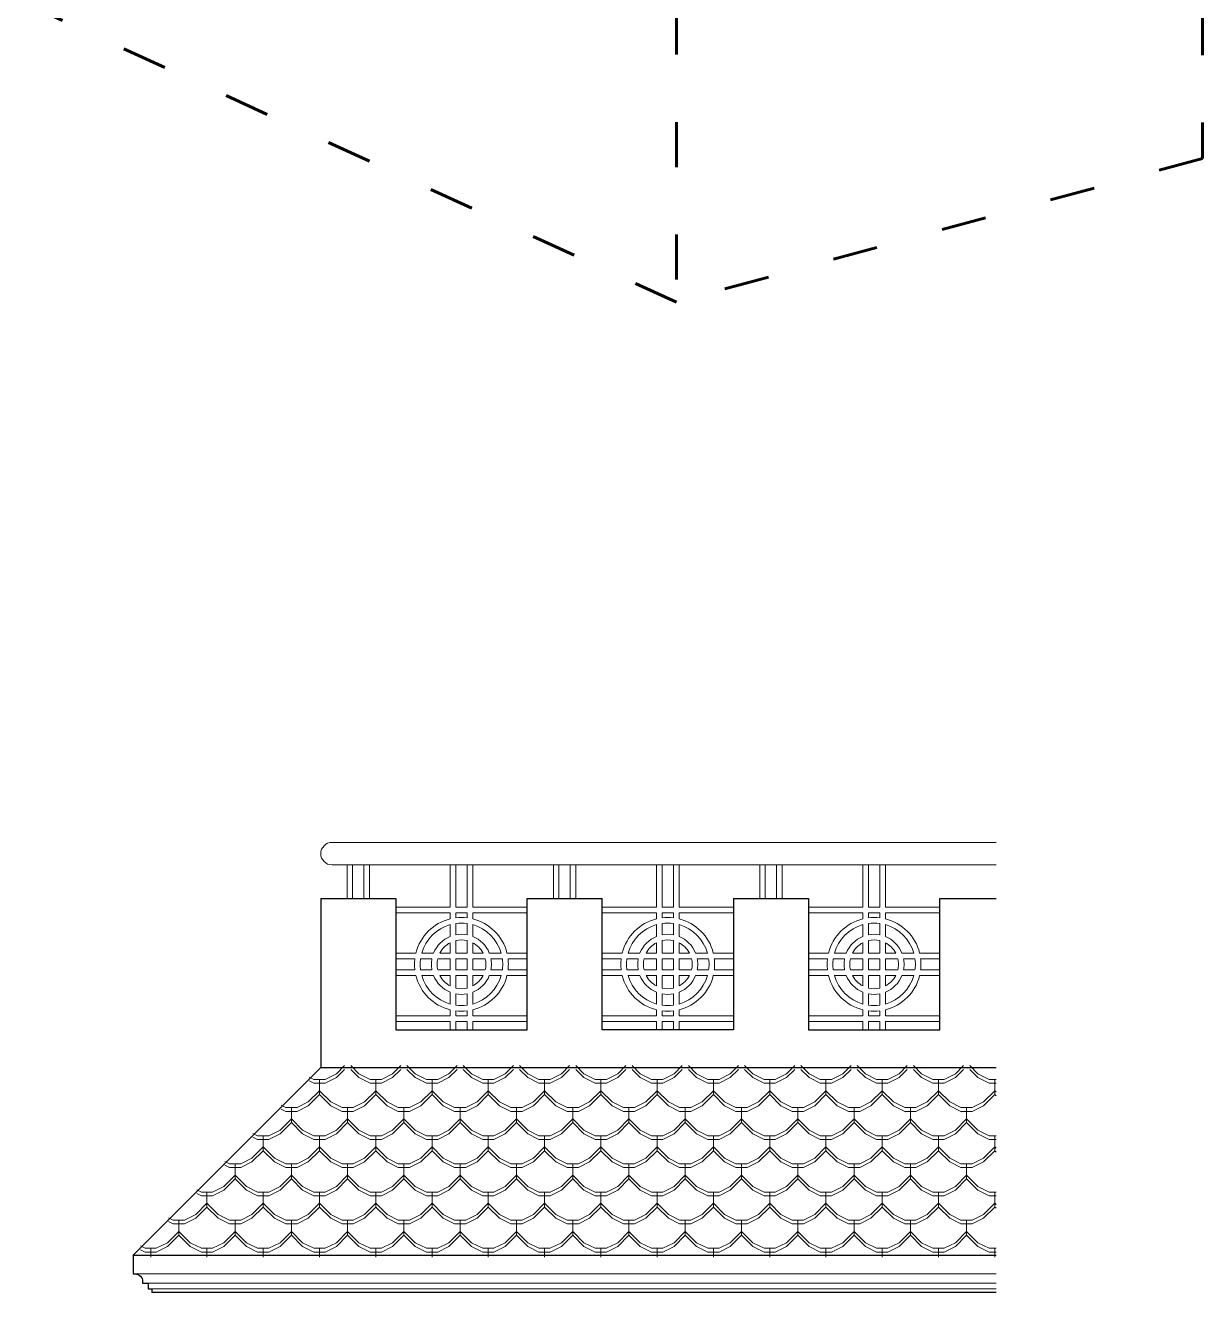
# Model space of a CAD drawing. Header units: millimetres. Extents: x -37049 to 129367, y 25385 to 90033.
# Drawn here: x 57353 to 60492, y 53670 to 57047 of the extents above; entities that cross this region are included whole.
import ezdxf

# ---------------------------------------------------------------- set-up
doc = ezdxf.new("R2010")
doc.units = ezdxf.units.MM
doc.header["$MEASUREMENT"] = 0
doc.linetypes.add('ACAD_ISO03W100', pattern=[30, 12, -18])
for name, color, linetype, lineweight in [('NKHUAT1', 54, 'ACAD_ISO03W100', 15), ('NMANH3', 25, 'Continuous', 9), ('NNGOI', 20, 'Continuous', 9), ('NTHAY1', 61, 'Continuous', 25), ('NTHEP', 7, 'Continuous', 20)]:
    doc.layers.add(name, color=color, linetype=linetype, lineweight=lineweight)

msp = doc.modelspace()

# ---------------------------------------------------------------- hatches: boundary and pattern name
at = {"layer": 'NNGOI', "ltscale": 10000}
h = msp.add_hatch(dxfattribs=at)
h.set_pattern_fill('SCALLOP2', color=256, scale=150, style=0, pattern_type=2)
h.set_pattern_definition([(360, (-1522127.55, -1139762), (75, 75), [30, -120]), (90, (-1522037.55, -1139717), (-75, 75), [30, -120]), (45, (-1522067.55, -1139747), (4e-12, 150), [42.4263, -63.6396, 42.42645, -63.6396843]), (135, (-1522007.55, -1139747), (-150, 4e-12), [42.4263, -63.6396, 42.42645, -63.6396843]), (26.5650512, (-1522097.55, -1139762), (150, 1e-07), [33.54, -301.870197]), (26.5650512, (-1522022.55, -1139687), (150, 1e-07), [33.54, -301.870197]), (333.4349488, (-1522007.55, -1139747), (150, -1e-07), [33.54, -301.870197]), (333.4349488, (-1522082.55, -1139672), (150, -1e-07), [33.54, -301.870197])])
h.paths.add_polyline_path([(59940.9, 54274.9), (58140.9, 54274.9), (57640.9, 53774.9), (59940.9, 53774.9)])
h = msp.add_hatch(dxfattribs=at)
h.set_pattern_fill('SCALLOP2', color=256, scale=150, style=0, pattern_type=2)
h.set_pattern_definition([(360, (-1522127.55, -1139772), (75, 75), [30, -120]), (90, (-1522037.55, -1139727), (-75, 75), [30, -120]), (45, (-1522067.55, -1139757), (4e-12, 150), [42.4263, -63.6396, 42.42645, -63.6396843]), (135, (-1522007.55, -1139757), (-150, 4e-12), [42.4263, -63.6396, 42.42645, -63.6396843]), (26.5650512, (-1522097.55, -1139772), (150, 1e-07), [33.54, -301.870197]), (26.5650512, (-1522022.55, -1139697), (150, 1e-07), [33.54, -301.870197]), (333.4349488, (-1522007.55, -1139757), (150, -1e-07), [33.54, -301.870197]), (333.4349488, (-1522082.55, -1139682), (150, -1e-07), [33.54, -301.870197])])
h.paths.add_polyline_path([(59940.9, 54264.9), (58140.9, 54264.9), (57640.9, 53764.9), (59940.9, 53764.9)])

# ---------------------------------------------------------------- linework, layer by layer
at = {"layer": 'NKHUAT1', "color": 5, "lineweight": 60, "ltscale": 10}
for p, q in [((59088.8, 57989.6), (59088.8, 56309.7)), ((59088.8, 56309.7), (56258.8, 57607.7)), ((60491.7, 57088.2), (60491.7, 56692.6)), ((60491.7, 56692.6), (59088.8, 56309.7))]:
    msp.add_line(p, q, dxfattribs=at)
at = {"layer": 'NMANH3', "ltscale": 0.75}
for p, q in [((57645.9, 53719.9), (59940.9, 53719.9)), ((57680.9, 53694.9), (59940.9, 53694.9)), ((57690.9, 53679.9), (59940.9, 53679.9))]:
    msp.add_line(p, q, dxfattribs=at)
at = {"layer": 'NTHAY1', "lineweight": 30, "ltscale": 0.75}
for p, q in [((58140.9, 54719.9), (58140.9, 54269.9)), ((58140.9, 54719.9), (58340.9, 54719.9)), ((58690.9, 54719.9), (58890.9, 54719.9)), ((59240.9, 54719.9), (59440.9, 54719.9)), ((59790.9, 54719.9), (59940.9, 54719.9)), ((57640.9, 53769.9), (58140.9, 54269.9)), ((58140.9, 54269.9), (59940.9, 54269.9)), ((57640.9, 53769.9), (59940.9, 53769.9)), ((59940.9, 53669.9), (57690.9, 53669.9))]:
    msp.add_line(p, q, dxfattribs=at)
for points in [[(58340.9, 54719.9), (58340.9, 54369.9), (58690.9, 54369.9), (58690.9, 54719.9)], [(59240.9, 54719.9), (59240.9, 54369.9), (58890.9, 54369.9), (58890.9, 54719.9)], [(59440.9, 54719.9), (59440.9, 54369.9), (59790.9, 54369.9), (59790.9, 54719.9)]]:
    msp.add_lwpolyline(points, dxfattribs=at)
msp.add_lwpolyline([(57640.9, 53769.9), (57640.9, 53719.9), (57645.9, 53719.9, -0.414214), (57665.9, 53699.9), (57665.9, 53694.9), (57680.9, 53694.9), (57680.9, 53679.9), (57690.9, 53679.9), (57690.9, 53679.9), (57690.9, 53669.9)], format="xyb", dxfattribs=at)
at = {"layer": 'NTHEP', "lineweight": 15}
for p, q in [((59515.8, 54869.9), (58170.9, 54869.9)), ((58465.8, 54869.9), (59940.9, 54869.9)), ((59515.8, 54809.9), (58170.9, 54809.9)), ((58465.8, 54809.9), (59940.9, 54809.9))]:
    msp.add_line(p, q, dxfattribs=at)
for points in [[(58210.9, 54809.9), (58210.9, 54809.9), (58210.9, 54719.9)], [(58270.9, 54809.9), (58270.9, 54719.9)], [(58500.9, 54809.9), (58485.9, 54809.9), (58485.9, 54697.4), (58340.9, 54697.4)], [(58530.9, 54809.9), (58530.9, 54697.4), (58500.9, 54697.4), (58500.9, 54809.9)], [(58545.9, 54809.9), (58545.9, 54697.4), (58690.9, 54697.4)], [(58760.9, 54809.9), (58760.9, 54719.9)], [(58820.9, 54809.9), (58820.9, 54809.9), (58820.9, 54719.9)], [(59035.9, 54809.9), (59035.9, 54697.4), (58890.9, 54697.4)], [(59050.9, 54809.9), (59050.9, 54697.4), (59080.9, 54697.4), (59080.9, 54809.9)], [(59080.9, 54809.9), (59095.9, 54809.9), (59095.9, 54697.4), (59240.9, 54697.4)], [(59310.9, 54809.9), (59310.9, 54719.9)], [(59370.9, 54809.9), (59370.9, 54809.9), (59370.9, 54719.9)], [(59600.9, 54809.9), (59585.9, 54809.9), (59585.9, 54697.4), (59440.9, 54697.4)], [(59630.9, 54809.9), (59630.9, 54697.4), (59600.9, 54697.4), (59600.9, 54809.9)], [(59645.9, 54809.9), (59645.9, 54697.4), (59790.9, 54697.4)]]:
    msp.add_lwpolyline(points, dxfattribs=at)
at = {"layer": 'NTHEP', "ltscale": 10000}
for points in [[(58255.9, 54809.9), (58225.9, 54809.9), (58225.9, 54719.9), (58255.9, 54719.9)], [(58775.9, 54809.9), (58805.9, 54809.9), (58805.9, 54719.9), (58775.9, 54719.9)], [(59325.9, 54809.9), (59355.9, 54809.9), (59355.9, 54719.9), (59325.9, 54719.9)], [(58530.9, 54559.9), (58500.9, 54559.9), (58500.9, 54529.9), (58530.9, 54529.9)], [(59050.9, 54559.9), (59080.9, 54559.9), (59080.9, 54529.9), (59050.9, 54529.9)], [(59630.9, 54559.9), (59600.9, 54559.9), (59600.9, 54529.9), (59630.9, 54529.9)]]:
    msp.add_lwpolyline(points, close=True, dxfattribs=at)
for points in [[(58340.9, 54574.9), (58394.6, 54574.9, -0.278391), (58485.9, 54666.2), (58485.9, 54682.4), (58340.9, 54682.4)], [(58690.9, 54574.9), (58637.3, 54574.9, 0.278391), (58545.9, 54666.2), (58545.9, 54682.4), (58690.9, 54682.4)], [(58890.9, 54574.9), (58944.6, 54574.9, -0.278391), (59035.9, 54666.2), (59035.9, 54682.4), (58890.9, 54682.4)], [(59240.9, 54574.9), (59187.3, 54574.9, 0.278391), (59095.9, 54666.2), (59095.9, 54682.4), (59240.9, 54682.4)], [(59440.9, 54574.9), (59494.6, 54574.9, -0.278391), (59585.9, 54666.2), (59585.9, 54682.4), (59440.9, 54682.4)], [(59790.9, 54574.9), (59737.3, 54574.9, 0.278391), (59645.9, 54666.2), (59645.9, 54682.4), (59790.9, 54682.4)], [(58340.9, 54529.9), (58391.8, 54529.9, -0.030082), (58390.9, 54544.9, -0.030082), (58391.8, 54559.9), (58340.9, 54559.9)], [(58690.9, 54529.9), (58640, 54529.9, 0.030082), (58640.9, 54544.9, 0.030082), (58640, 54559.9), (58690.9, 54559.9)], [(58890.9, 54529.9), (58941.8, 54529.9, -0.030082), (58940.9, 54544.9, -0.030082), (58941.8, 54559.9), (58890.9, 54559.9)], [(59240.9, 54529.9), (59190, 54529.9, 0.030082), (59190.9, 54544.9, 0.030082), (59190, 54559.9), (59240.9, 54559.9)], [(59440.9, 54529.9), (59491.8, 54529.9, -0.030082), (59490.9, 54544.9, -0.030082), (59491.8, 54559.9), (59440.9, 54559.9)], [(59790.9, 54529.9), (59740, 54529.9, 0.030082), (59740.9, 54544.9, 0.030082), (59740, 54559.9), (59790.9, 54559.9)], [(58340.9, 54407.4), (58485.9, 54407.4), (58485.9, 54423.5, -0.278391), (58394.6, 54514.9), (58340.9, 54514.9)], [(58690.9, 54407.4), (58545.9, 54407.4), (58545.9, 54423.5, 0.278391), (58637.3, 54514.9), (58690.9, 54514.9)], [(58890.9, 54407.4), (59035.9, 54407.4), (59035.9, 54423.5, -0.278391), (58944.6, 54514.9), (58890.9, 54514.9)], [(59240.9, 54407.4), (59095.9, 54407.4), (59095.9, 54423.5, 0.278391), (59187.3, 54514.9), (59240.9, 54514.9)], [(59440.9, 54407.4), (59585.9, 54407.4), (59585.9, 54423.5, -0.278391), (59494.6, 54514.9), (59440.9, 54514.9)], [(59790.9, 54407.4), (59645.9, 54407.4), (59645.9, 54423.5, 0.278391), (59737.3, 54514.9), (59790.9, 54514.9)]]:
    msp.add_lwpolyline(points, format="xyb", dxfattribs=at)
for points in [[(58530.9, 54682.4), (58500.9, 54682.4), (58500.9, 54669, -0.060218), (58530.9, 54669)], [(59050.9, 54682.4), (59080.9, 54682.4), (59080.9, 54669, 0.060218), (59050.9, 54669)], [(59630.9, 54682.4), (59600.9, 54682.4), (59600.9, 54669, -0.060218), (59630.9, 54669)], [(58485.9, 54650.7, 0.260232), (58410.1, 54574.9), (58441.7, 54574.9, -0.203231), (58485.9, 54619)], [(58530.9, 54653.9, 0.068502), (58500.9, 54653.9), (58500.9, 54623.5, -0.094589), (58530.9, 54623.5)], [(58545.9, 54650.7, -0.260232), (58621.7, 54574.9), (58590.1, 54574.9, 0.203231), (58545.9, 54619)], [(59035.9, 54650.7, 0.260232), (58960.1, 54574.9), (58991.7, 54574.9, -0.203231), (59035.9, 54619)], [(59050.9, 54653.9, -0.068502), (59080.9, 54653.9), (59080.9, 54623.5, 0.094589), (59050.9, 54623.5)], [(59095.9, 54650.7, -0.260232), (59171.7, 54574.9), (59140.1, 54574.9, 0.203231), (59095.9, 54619)], [(59585.9, 54650.7, 0.260232), (59510.1, 54574.9), (59541.7, 54574.9, -0.203231), (59585.9, 54619)], [(59630.9, 54653.9, 0.068502), (59600.9, 54653.9), (59600.9, 54623.5, -0.094589), (59630.9, 54623.5)], [(59645.9, 54650.7, -0.260232), (59721.7, 54574.9), (59690.1, 54574.9, 0.203231), (59645.9, 54619)], [(58485.9, 54602.5, 0.154036), (58458.2, 54574.9), (58485.9, 54574.9)], [(58530.9, 54608.1, 0.116963), (58500.9, 54608.1), (58500.9, 54574.9), (58530.9, 54574.9)], [(58545.9, 54602.5, -0.154036), (58573.6, 54574.9), (58545.9, 54574.9)], [(59035.9, 54602.5, 0.154036), (59008.2, 54574.9), (59035.9, 54574.9)], [(59050.9, 54608.1, -0.116963), (59080.9, 54608.1), (59080.9, 54574.9), (59050.9, 54574.9)], [(59095.9, 54602.5, -0.154036), (59123.6, 54574.9), (59095.9, 54574.9)], [(59585.9, 54602.5, 0.154036), (59558.2, 54574.9), (59585.9, 54574.9)], [(59630.9, 54608.1, 0.116963), (59600.9, 54608.1), (59600.9, 54574.9), (59630.9, 54574.9)], [(59645.9, 54602.5, -0.154036), (59673.6, 54574.9), (59645.9, 54574.9)], [(58437.3, 54559.9), (58406.9, 54559.9, 0.034211), (58405.9, 54544.9, 0.034211), (58406.9, 54529.9), (58437.3, 54529.9, -0.047189), (58435.9, 54544.9, -0.047189)], [(58485.9, 54559.9), (58452.7, 54559.9, 0.058283), (58450.9, 54544.9, 0.058283), (58452.7, 54529.9), (58485.9, 54529.9)], [(58545.9, 54559.9), (58579.2, 54559.9, -0.058283), (58580.9, 54544.9, -0.058283), (58579.2, 54529.9), (58545.9, 54529.9)], [(58594.5, 54559.9), (58624.9, 54559.9, -0.034211), (58625.9, 54544.9, -0.034211), (58624.9, 54529.9), (58594.5, 54529.9, 0.047189), (58595.9, 54544.9, 0.047189)], [(58987.3, 54559.9), (58956.9, 54559.9, 0.034211), (58955.9, 54544.9, 0.034211), (58956.9, 54529.9), (58987.3, 54529.9, -0.047189), (58985.9, 54544.9, -0.047189)], [(59035.9, 54559.9), (59002.7, 54559.9, 0.058283), (59000.9, 54544.9, 0.058283), (59002.7, 54529.9), (59035.9, 54529.9)], [(59095.9, 54559.9), (59129.2, 54559.9, -0.058283), (59130.9, 54544.9, -0.058283), (59129.2, 54529.9), (59095.9, 54529.9)], [(59144.5, 54559.9), (59174.9, 54559.9, -0.034211), (59175.9, 54544.9, -0.034211), (59174.9, 54529.9), (59144.5, 54529.9, 0.047189), (59145.9, 54544.9, 0.047189)], [(59537.3, 54559.9), (59506.9, 54559.9, 0.034211), (59505.9, 54544.9, 0.034211), (59506.9, 54529.9), (59537.3, 54529.9, -0.047189), (59535.9, 54544.9, -0.047189)], [(59585.9, 54559.9), (59552.7, 54559.9, 0.058283), (59550.9, 54544.9, 0.058283), (59552.7, 54529.9), (59585.9, 54529.9)], [(59645.9, 54559.9), (59679.2, 54559.9, -0.058283), (59680.9, 54544.9, -0.058283), (59679.2, 54529.9), (59645.9, 54529.9)], [(59694.5, 54559.9), (59724.9, 54559.9, -0.034211), (59725.9, 54544.9, -0.034211), (59724.9, 54529.9), (59694.5, 54529.9, 0.047189), (59695.9, 54544.9, 0.047189)], [(58441.7, 54514.9), (58410.1, 54514.9, 0.260232), (58485.9, 54439.1), (58485.9, 54470.7, -0.203231)], [(58485.9, 54514.9), (58458.2, 54514.9, 0.154036), (58485.9, 54487.2)], [(58530.9, 54514.9), (58500.9, 54514.9), (58500.9, 54481.6, 0.116963), (58530.9, 54481.6)], [(58590.1, 54514.9), (58621.7, 54514.9, -0.260232), (58545.9, 54439.1), (58545.9, 54470.7, 0.203231)], [(58545.9, 54514.9), (58573.6, 54514.9, -0.154036), (58545.9, 54487.2)], [(58991.7, 54514.9), (58960.1, 54514.9, 0.260232), (59035.9, 54439.1), (59035.9, 54470.7, -0.203231)], [(59035.9, 54514.9), (59008.2, 54514.9, 0.154036), (59035.9, 54487.2)], [(59050.9, 54514.9), (59080.9, 54514.9), (59080.9, 54481.6, -0.116963), (59050.9, 54481.6)], [(59140.1, 54514.9), (59171.7, 54514.9, -0.260232), (59095.9, 54439.1), (59095.9, 54470.7, 0.203231)], [(59095.9, 54514.9), (59123.6, 54514.9, -0.154036), (59095.9, 54487.2)], [(59541.7, 54514.9), (59510.1, 54514.9, 0.260232), (59585.9, 54439.1), (59585.9, 54470.7, -0.203231)], [(59585.9, 54514.9), (59558.2, 54514.9, 0.154036), (59585.9, 54487.2)], [(59630.9, 54514.9), (59600.9, 54514.9), (59600.9, 54481.6, 0.116963), (59630.9, 54481.6)], [(59690.1, 54514.9), (59721.7, 54514.9, -0.260232), (59645.9, 54439.1), (59645.9, 54470.7, 0.203231)], [(59645.9, 54514.9), (59673.6, 54514.9, -0.154036), (59645.9, 54487.2)], [(58530.9, 54466.3, -0.094589), (58500.9, 54466.3), (58500.9, 54435.9, 0.068502), (58530.9, 54435.9)], [(59050.9, 54466.3, 0.094589), (59080.9, 54466.3), (59080.9, 54435.9, -0.068502), (59050.9, 54435.9)], [(59630.9, 54466.3, -0.094589), (59600.9, 54466.3), (59600.9, 54435.9, 0.068502), (59630.9, 54435.9)], [(58530.9, 54420.8, -0.060218), (58500.9, 54420.8), (58500.9, 54407.4), (58530.9, 54407.4)], [(59050.9, 54420.8, 0.060218), (59080.9, 54420.8), (59080.9, 54407.4), (59050.9, 54407.4)], [(59630.9, 54420.8, -0.060218), (59600.9, 54420.8), (59600.9, 54407.4), (59630.9, 54407.4)]]:
    msp.add_lwpolyline(points, format="xyb", close=True, dxfattribs=at)
for points in [[(58485.9, 54369.9), (58485.9, 54392.4), (58340.9, 54392.4)], [(58530.9, 54369.9), (58530.9, 54392.4), (58500.9, 54392.4), (58500.9, 54369.9)], [(58545.9, 54369.9), (58545.9, 54392.4), (58690.9, 54392.4)], [(59035.9, 54369.9), (59035.9, 54392.4), (58890.9, 54392.4)], [(59050.9, 54369.9), (59050.9, 54392.4), (59080.9, 54392.4), (59080.9, 54369.9)], [(59095.9, 54369.9), (59095.9, 54392.4), (59240.9, 54392.4)], [(59585.9, 54369.9), (59585.9, 54392.4), (59440.9, 54392.4)], [(59630.9, 54369.9), (59630.9, 54392.4), (59600.9, 54392.4), (59600.9, 54369.9)], [(59645.9, 54369.9), (59645.9, 54392.4), (59790.9, 54392.4)]]:
    msp.add_lwpolyline(points, dxfattribs=at)
at = {"layer": 'NTHEP', "lineweight": 15}
msp.add_arc((58170.9, 54839.9), 30, 90, 270, dxfattribs=at)

doc.saveas('drawing.dxf')
